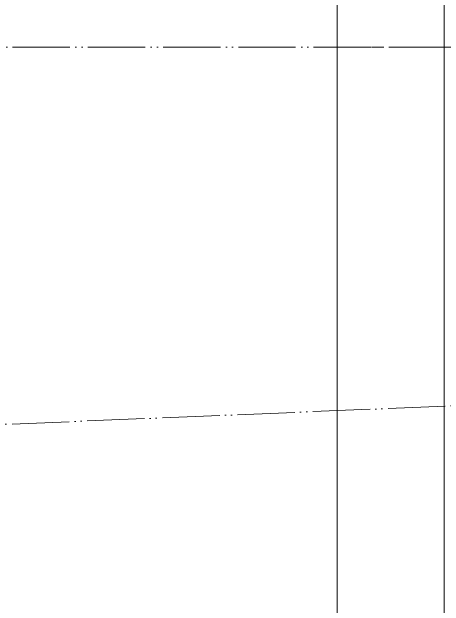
# Model space of a CAD drawing. Header units: millimetres. Extents: x -10474 to 67905, y -3824 to 44223.
# Drawn here: x 4965.4 to 5078.5, y 1798.1 to 1953.6 of the extents above; entities that cross this region are included whole.
import ezdxf

# ---------------------------------------------------------------- set-up
doc = ezdxf.new("R2010")
doc.units = ezdxf.units.MM
doc.linetypes.add('ADSK_Штрих_ш3 п1_5', pattern=[4.5, 3, -1.5])
doc.linetypes.add('ADSK_Штрихпунктирная 2 точки_ш15 п1_5 п1_5 п1_5', pattern=[19.5, 15, -1.5, 0, -1.5, 0, -1.5])
for name, color, linetype, lineweight in [('Каркас', 7, 'Continuous', 18), ('Потолки', 7, 'Continuous', 9), ('Стены наружные', 7, 'Continuous', 18)]:
    doc.layers.add(name, color=color, linetype=linetype, lineweight=lineweight)
doc.layers.add('Линии', color=7, linetype='Continuous', lineweight=9, true_color=0x00a600)

msp = doc.modelspace()

# ---------------------------------------------------------------- linework, layer by layer
at = {"layer": 'Каркас', "color": 8, "linetype": 'ADSK_Штрих_ш3 п1_5', "lineweight": 9, "true_color": 0x808080}
msp.add_line((5050.531, 1944.358), (5078.531, 1944.358), dxfattribs=at)
at = {"layer": 'Линии', "color": 7, "linetype": 'ADSK_Штрихпунктирная 2 точки_ш15 п1_5 п1_5 п1_5'}
for p, q in [((64.272, 1644.358), (7364.272, 1944.358)), ((7364.272, 1944.358), (64.272, 1944.358))]:
    msp.add_line(p, q, dxfattribs=at)
at = {"layer": 'Потолки'}
for p, q in [((5078.531, 1564.358), (5078.531, 2024.358)), ((5078.531, 1944.358), (7126.134, 1944.358))]:
    msp.add_line(p, q, dxfattribs=at)
at = {"layer": 'Стены наружные'}
msp.add_line((5050.531, 939.308), (5050.531, 2009.308), dxfattribs=at)

doc.saveas('drawing.dxf')
